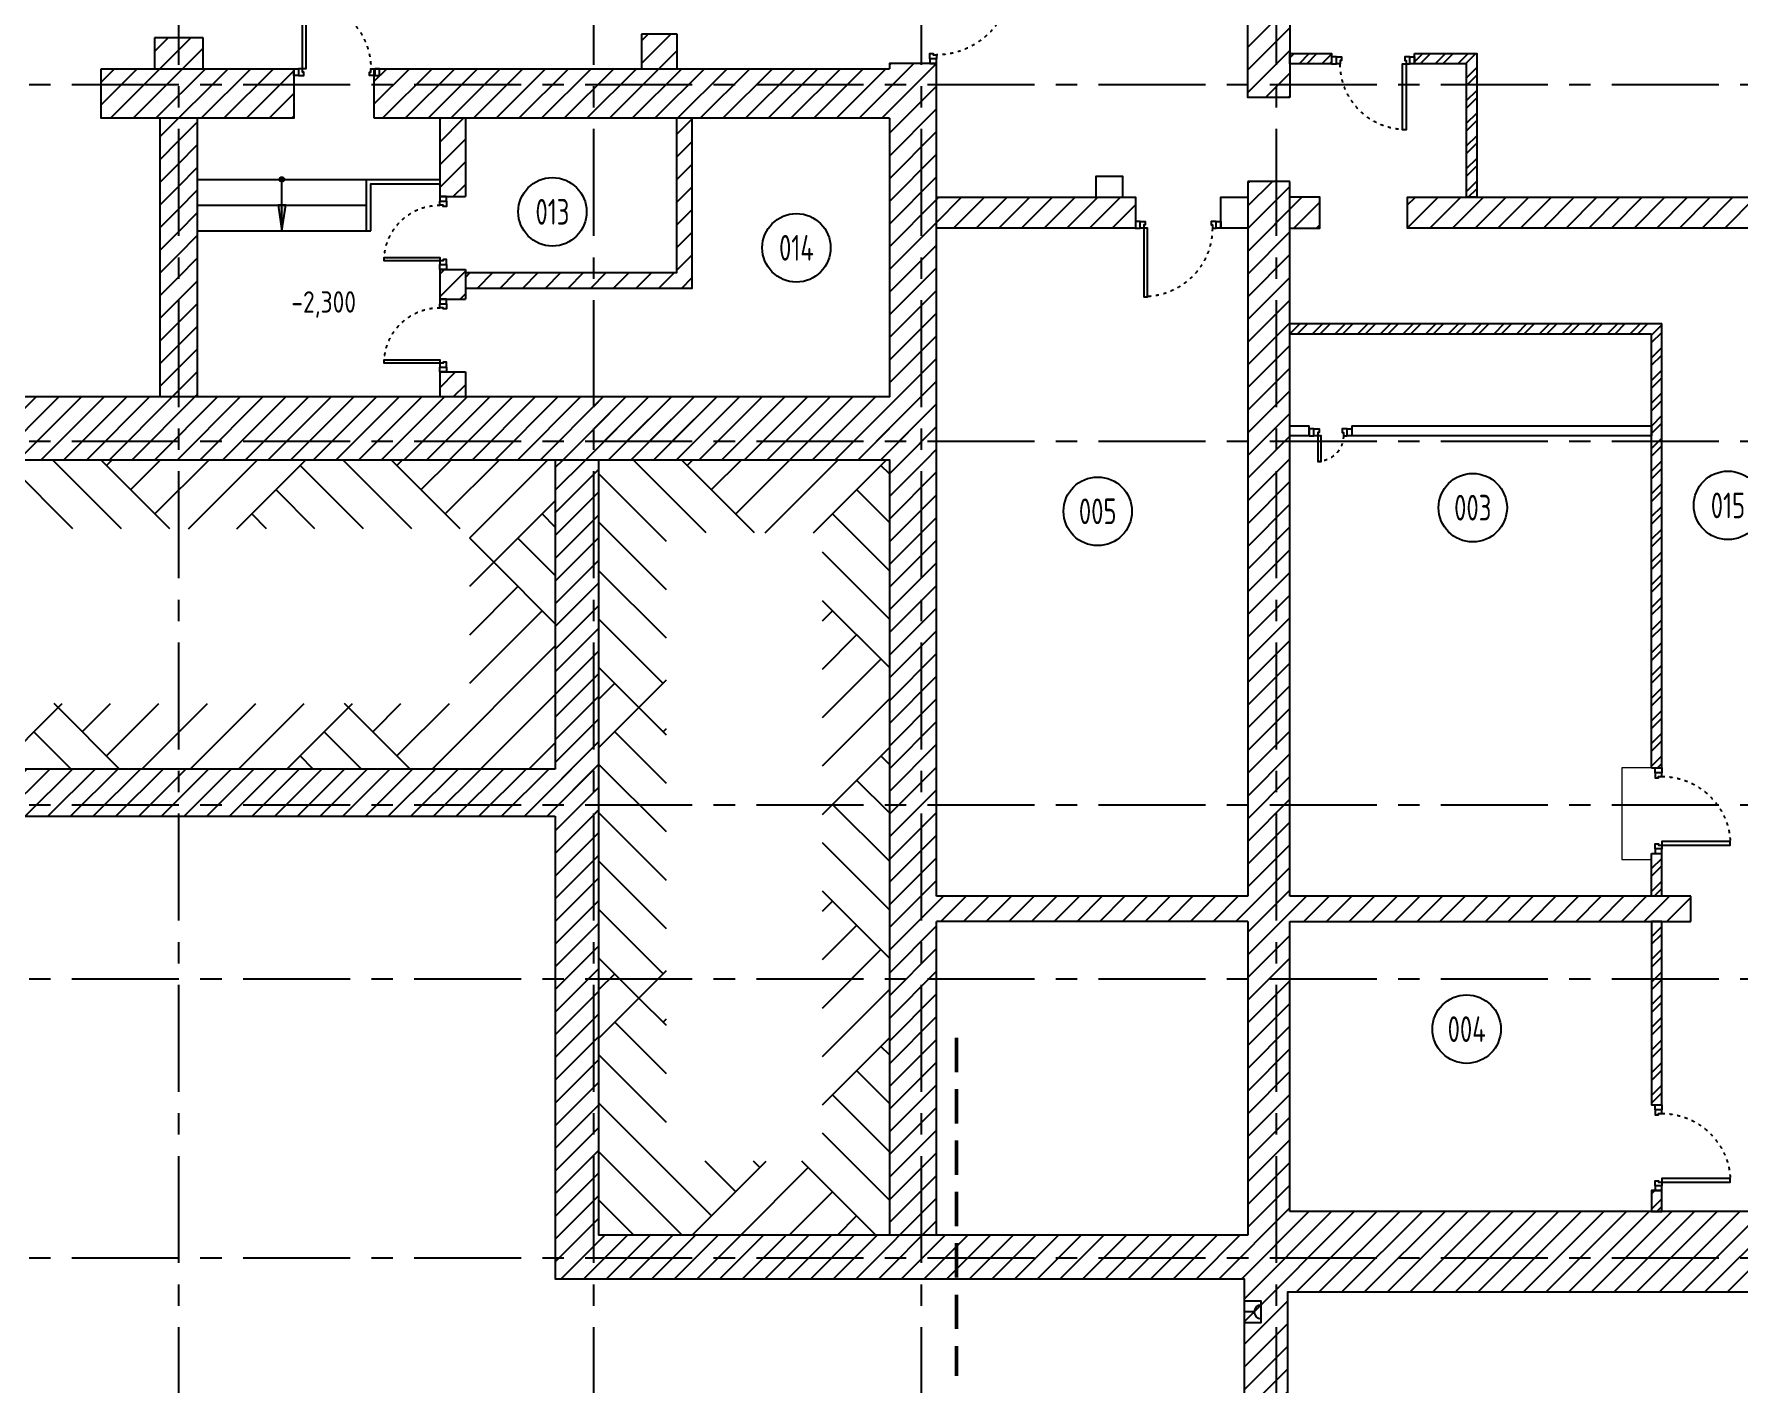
# Model space of a CAD drawing. Header units: millimetres. Extents: x -9318 to 9016603, y 0 to 838141.
# Drawn here: x 104825 to 124752, y 36389 to 52160 of the extents above; entities that cross this region are included whole.
import ezdxf
from ezdxf import colors
from ezdxf.entities.mleader import LeaderData, LeaderLine
from ezdxf.enums import TextEntityAlignment as Align
from ezdxf.math import Vec2, Vec3

# ---------------------------------------------------------------- set-up
doc = ezdxf.new("R2010")
doc.units = ezdxf.units.MM
for name, pattern in [('ACAD_ISO03W100', [30, 12, -18]), ('CENTER', [2, 1.25, -0.25, 0.25, -0.25]), ('HIDDEN', [6, 4, -2])]:
    doc.linetypes.add(name, pattern=pattern)
doc.layers.add('АР_Номер помещения', color=1, linetype='Continuous', lineweight=25)
doc.styles.add('ISOCPEUR', font='isocpeur.ttf', dxfattribs={"width": 0.7})
pattern_1 = [(45, (395284.84, -23592.73), (-132.58252, 132.58252), [])]
pattern_2 = [(45, (395284.84, -23592.73), (-132.58252, 132.58252), []), (45, (395373.23, -23592.73), (-132.58252, 132.58252), [])]
pattern_3 = [(135, (410574, -23592.7), (-3394.113, 0), [2400, -2400]), (135, (410857, -23310), (-3394.113, 0), [2400, -2400]), (135, (411139.8, -23027), (-3394.113, 0), [2400, -2400]), (135, (411422.6, -22744.2), (-3394.113, 0), [2400, -2400]), (135, (411705.5, -22461.4), (-3394.113, 0), [2400, -2400]), (135, (411988.3, -22178.5), (-3394.113, 0), [2400, -2400]), (135, (412271.2, -21895.7), (-3394.113, 0), [2400, -2400]), (45, (408877, -21895.7), (3394.113, 0), [2400, -2400]), (45, (408594.2, -21612.8), (3394.113, 0), [2400, -2400]), (45, (408311.4, -21330), (3394.113, 0), [2400, -2400]), (45, (408028.5, -21047.1), (3394.113, 0), [2400, -2400]), (45, (407745.7, -20764.3), (3394.113, 0), [2400, -2400]), (45, (407462.8, -20481.5), (3394.113, 0), [2400, -2400]), (45, (407180, -20198.6), (3394.113, 0), [2400, -2400])]

# ---------------------------------------------------------------- blocks, each defined once
blk = doc.blocks.new('*U1057')
at = {"color": 8}
for points in [[(-55, -80), (-55, 0), (-115, 0), (-115, -40), (-100, -40), (-100, -80), (-55, -80)], [(0, 0), (0, -80), (-55, -80), (-55, 0), (0, 0)], [(-1000, 0), (-1000, -80), (-945, -80), (-945, 0), (-1000, 0)], [(-945, -80), (-945, 0), (-885, 0), (-885, -40), (-900, -40), (-900, -80), (-945, -80)]]:
    blk.add_lwpolyline(points, dxfattribs=at)
blk.add_lwpolyline([(-100, -80), (-100, -880), (-140, -880), (-140, -80)], close=True, dxfattribs=at)
at = {"color": 8, "linetype": 'ACAD_ISO03W100', "ltscale": 3}
blk.add_arc((-100, -80), 800, 180, 270, dxfattribs=at)
blk = doc.blocks.new('*U1063')
at = {"color": 8}
for points in [[(-55, -80), (-55, 0), (-115, 0), (-115, -40), (-100, -40), (-100, -80), (-55, -80)], [(0, 0), (0, -80), (-55, -80), (-55, 0), (0, 0)], [(-1000, 0), (-1000, -80), (-945, -80), (-945, 0), (-1000, 0)], [(-945, -80), (-945, 0), (-885, 0), (-885, -40), (-900, -40), (-900, -80), (-945, -80)]]:
    blk.add_lwpolyline(points, dxfattribs=at)
blk.add_lwpolyline([(-100, -80), (-100, -880), (-140, -880), (-140, -80)], close=True, dxfattribs=at)
at = {"color": 8, "linetype": 'ACAD_ISO03W100', "ltscale": 3}
blk.add_arc((-100, -80), 800, 180, 270, dxfattribs=at)
blk = doc.blocks.new('*U526')
at = {"color": 8}
blk.add_lwpolyline([(-100, 80), (-100, 950), (-140, 950), (-140, 80)], close=True, dxfattribs=at)
for points in [[(-1070, 0), (-1070, 80), (-1015, 80), (-1015, 0), (-1070, 0)], [(-1015, 80), (-1015, 0), (-955, 0), (-955, 40), (-970, 40), (-970, 80), (-1015, 80)], [(-55, 80), (-55, 0), (-115, 0), (-115, 40), (-100, 40), (-100, 80), (-55, 80)], [(0, 0), (0, 80), (-55, 80), (-55, 0), (0, 0)]]:
    blk.add_lwpolyline(points, dxfattribs=at)
at = {"color": 8, "linetype": 'ACAD_ISO03W100', "ltscale": 3}
blk.add_arc((-100, 80), 870, 90, 180, dxfattribs=at)
blk = doc.blocks.new('*U527')
at = {"color": 8}
blk.add_lwpolyline([(100, 80), (100, 880), (140, 880), (140, 80)], close=True, dxfattribs=at)
for points in [[(0, 0), (0, 80), (55, 80), (55, 0), (0, 0)], [(55, 80), (55, 0), (115, 0), (115, 40), (100, 40), (100, 80), (55, 80)], [(945, 80), (945, 0), (885, 0), (885, 40), (900, 40), (900, 80), (945, 80)], [(1000, 0), (1000, 80), (945, 80), (945, 0), (1000, 0)]]:
    blk.add_lwpolyline(points, dxfattribs=at)
at = {"color": 8, "linetype": 'ACAD_ISO03W100', "ltscale": 3}
blk.add_arc((100, 80), 800, 0, 90, dxfattribs=at)
blk = doc.blocks.new('*U528')
at = {"color": 8}
blk.add_lwpolyline([(-100, 80), (-100, 850), (-140, 850), (-140, 80)], close=True, dxfattribs=at)
for points in [[(-970, 0), (-970, 80), (-915, 80), (-915, 0), (-970, 0)], [(-915, 80), (-915, 0), (-855, 0), (-855, 40), (-870, 40), (-870, 80), (-915, 80)], [(-55, 80), (-55, 0), (-115, 0), (-115, 40), (-100, 40), (-100, 80), (-55, 80)], [(0, 0), (0, 80), (-55, 80), (-55, 0), (0, 0)]]:
    blk.add_lwpolyline(points, dxfattribs=at)
at = {"color": 8, "linetype": 'ACAD_ISO03W100', "ltscale": 3}
blk.add_arc((-100, 80), 770, 90, 180, dxfattribs=at)
blk = doc.blocks.new('*U1205')
at = {"layer": 'АР_Номер помещения', "color": 8}
blk.add_circle((-16009, 1351), 400, dxfattribs=at)
at = {"color": 8, "style": 'ISOCPEUR', "width": 0.7, "flags": 1}
blk.add_attdef('КАТЕГОРИЯ', (-499, -2092), '', height=250, dxfattribs=at)
at = {"layer": 'АР_Номер помещения', "color": 8, "style": 'ISOCPEUR', "width": 0.7}
blk.add_attdef('НОМЕР_ПОМЕЩЕНИЯ', text='', height=300, dxfattribs=at).set_placement((-16009, 1351), align=Align.MIDDLE_CENTER)
blk = doc.blocks.new('*U1201')
at = {"layer": 'АР_Номер помещения', "color": 8}
blk.add_circle((-16081, 2125), 400, dxfattribs=at)
at = {"color": 8, "style": 'ISOCPEUR', "width": 0.7, "flags": 1}
blk.add_attdef('КАТЕГОРИЯ', (-499, -2092), '', height=250, dxfattribs=at)
at = {"layer": 'АР_Номер помещения', "color": 8, "style": 'ISOCPEUR', "width": 0.7}
blk.add_attdef('НОМЕР_ПОМЕЩЕНИЯ', text='', height=300, dxfattribs=at).set_placement((-16081, 2125), align=Align.MIDDLE_CENTER)
blk = doc.blocks.new('*U1198')
at = {"layer": 'АР_Номер помещения', "color": 8}
blk.add_circle((-16009, 1351), 400, dxfattribs=at)
at = {"color": 8, "style": 'ISOCPEUR', "width": 0.7, "flags": 1}
blk.add_attdef('КАТЕГОРИЯ', (-499, -2092), '', height=250, dxfattribs=at)
at = {"layer": 'АР_Номер помещения', "color": 8, "style": 'ISOCPEUR', "width": 0.7}
blk.add_attdef('НОМЕР_ПОМЕЩЕНИЯ', text='', height=300, dxfattribs=at).set_placement((-16009, 1351), align=Align.MIDDLE_CENTER)
blk = doc.blocks.new('*U1193')
at = {"layer": 'АР_Номер помещения', "color": 8}
blk.add_circle((-5419, 417), 400, dxfattribs=at)
at = {"color": 8, "style": 'ISOCPEUR', "width": 0.7, "flags": 1}
blk.add_attdef('КАТЕГОРИЯ', (-499, -2092), '', height=250, dxfattribs=at)
at = {"layer": 'АР_Номер помещения', "color": 8, "style": 'ISOCPEUR', "width": 0.7}
blk.add_attdef('НОМЕР_ПОМЕЩЕНИЯ', text='', height=300, dxfattribs=at).set_placement((-5419, 417), align=Align.MIDDLE_CENTER)
blk = doc.blocks.new('*U1194')
at = {"layer": 'АР_Номер помещения', "color": 8}
blk.add_circle((-8254, 2938), 400, dxfattribs=at)
at = {"color": 8, "style": 'ISOCPEUR', "width": 0.7, "flags": 1}
blk.add_attdef('КАТЕГОРИЯ', (-499, -2092), '', height=250, dxfattribs=at)
at = {"layer": 'АР_Номер помещения', "color": 8, "style": 'ISOCPEUR', "width": 0.7}
blk.add_attdef('НОМЕР_ПОМЕЩЕНИЯ', text='', height=300, dxfattribs=at).set_placement((-8254, 2938), align=Align.MIDDLE_CENTER)
blk = doc.blocks.new('_DotSmall')
at = {"color": 8, "linetype": 'ByBlock', "const_width": 0.5}
blk.add_lwpolyline([(-0.0625, 0, 1), (0.0625, 0, 1)], format="xyb", close=True, dxfattribs=at)
blk = doc.blocks.new('*U1179')
at = {"color": 8}
for points in [[(0, 0), (0, -80), (55, -80), (55, 0), (0, 0)], [(55, -80), (55, 0), (115, 0), (115, -40), (100, -40), (100, -80), (55, -80)], [(945, -80), (945, 0), (885, 0), (885, -40), (900, -40), (900, -80), (945, -80)], [(1000, 0), (1000, -80), (945, -80), (945, 0), (1000, 0)]]:
    blk.add_lwpolyline(points, dxfattribs=at)
blk.add_lwpolyline([(100, -80), (100, -880), (140, -880), (140, -80)], close=True, dxfattribs=at)
at = {"color": 8, "linetype": 'ACAD_ISO03W100', "ltscale": 3}
blk.add_arc((100, -80), 800, 270, 0, dxfattribs=at)
blk = doc.blocks.new('*U1180')
h = blk.add_hatch(color=8)
h.dxf.hatch_style = 1
edge = h.paths.add_edge_path()
edge.add_arc((0, 0), 27.6, 359.64, 719.64)
h = blk.add_hatch(color=8)
h.dxf.hatch_style = 1
h.paths.add_polyline_path([(300, -44), (300, 44), (600, 0)])
at = {"color": 8}
blk.add_line((600, 0), (0, 0), dxfattribs=at)
blk.add_lwpolyline([(300, 44), (300, -44), (600, 0), (300, 44)], dxfattribs=at)
blk.add_circle((0, 0), 27.6, dxfattribs=at)
blk = doc.blocks.new('*U1181')
at = {"color": 8}
for points in [[(0, 0), (0, -80), (55, -80), (55, 0), (0, 0)], [(55, -80), (55, 0), (115, 0), (115, -40), (100, -40), (100, -80), (55, -80)], [(795, -80), (795, 0), (735, 0), (735, -40), (750, -40), (750, -80), (795, -80)], [(850, 0), (850, -80), (795, -80), (795, 0), (850, 0)]]:
    blk.add_lwpolyline(points, dxfattribs=at)
blk.add_lwpolyline([(100, -80), (100, -730), (140, -730), (140, -80)], close=True, dxfattribs=at)
at = {"color": 8, "linetype": 'ACAD_ISO03W100', "ltscale": 3}
blk.add_arc((100, -80), 650, 270, 0, dxfattribs=at)
blk = doc.blocks.new('*U1182')
at = {"color": 8}
for points in [[(0, 0), (0, -80), (55, -80), (55, 0), (0, 0)], [(55, -80), (55, 0), (115, 0), (115, -40), (100, -40), (100, -80), (55, -80)], [(795, -80), (795, 0), (735, 0), (735, -40), (750, -40), (750, -80), (795, -80)], [(850, 0), (850, -80), (795, -80), (795, 0), (850, 0)]]:
    blk.add_lwpolyline(points, dxfattribs=at)
blk.add_lwpolyline([(100, -80), (100, -730), (140, -730), (140, -80)], close=True, dxfattribs=at)
at = {"color": 8, "linetype": 'ACAD_ISO03W100', "ltscale": 3}
blk.add_arc((100, -80), 650, 270, 0, dxfattribs=at)
blk = doc.blocks.new('*U677')
at = {"layer": 'АР_Номер помещения', "color": 8}
blk.add_circle((-20284, 8672), 400, dxfattribs=at)
at = {"color": 8, "style": 'ISOCPEUR', "width": 0.7, "flags": 1}
blk.add_attdef('КАТЕГОРИЯ', (-499, -2092), '', height=250, dxfattribs=at)
at = {"layer": 'АР_Номер помещения', "color": 8, "style": 'ISOCPEUR', "width": 0.7}
blk.add_attdef('НОМЕР_ПОМЕЩЕНИЯ', text='', height=300, dxfattribs=at).set_placement((-20284, 8672), align=Align.MIDDLE_CENTER)
blk = doc.blocks.new('*U673')
at = {"color": 8}
for points in [[(-500, 0), (-500, -80), (-445, -80), (-445, 0), (-500, 0)], [(-445, -80), (-445, 0), (-385, 0), (-385, -40), (-400, -40), (-400, -80), (-445, -80)], [(-55, -80), (-55, 0), (-115, 0), (-115, -40), (-100, -40), (-100, -80), (-55, -80)], [(0, 0), (0, -80), (-55, -80), (-55, 0), (0, 0)]]:
    blk.add_lwpolyline(points, dxfattribs=at)
blk.add_lwpolyline([(-100, -80), (-100, -380), (-140, -380), (-140, -80)], close=True, dxfattribs=at)
at = {"color": 8, "linetype": 'ACAD_ISO03W100', "ltscale": 3}
blk.add_arc((-100, -80), 300, 180, 270, dxfattribs=at)

msp = doc.modelspace()

# ---------------------------------------------------------------- hatches: boundary and pattern name
at = {"ltscale": 100}
h = msp.add_hatch(dxfattribs=at)
h.set_pattern_fill('ANSI31', color=256, scale=1500)
h.set_pattern_definition(pattern_1)
h.paths.add_polyline_path([(115828.67, 56841.89), (115373.31, 56841.89), (115373.31, 56565.79), (115828.67, 56565.79)])
h.paths.add_polyline_path([(116736.56, 56841.89), (116736.54, 56566.65), (117233.57, 56566.65), (117233.57, 52555.89), (117527.1, 52555.89), (117527.1, 56841.81)])
h.paths.add_polyline_path([(115849.99, 53521.17), (115373.31, 53521.17), (115373.31, 53224.85), (115849.99, 53224.85), (115849.99, 53304.85)])
h.paths.add_polyline_path([(117233.57, 53522.01), (116850.27, 53522.01), (116850.27, 53225.69), (117233.57, 53225.69)], flags=17)
h.paths.add_polyline_path([(119347.1, 57112.28), (119011.86, 57112.28), (119011.86, 57108.96), (119011.86, 51418.35), (119347.1, 51418.35)])
h.paths.add_polyline_path([(119503.71, 57083.86), (119503.71, 57112.28), (119347.1, 57112.28), (119347.1, 51418.35), (119503.71, 51418.35), (119503.71, 51812.96), (119502.05, 51931.82), (119503.71, 51931.82)])
h = msp.add_hatch(dxfattribs=at)
h.set_pattern_fill('ANSI31', color=256, scale=1500)
h.set_pattern_definition(pattern_1)
h.paths.add_polyline_path([(106517.1, 52115.11), (106231.64, 52115.11), (106231.64, 51756.09), (106517.1, 51756.09)])
h.paths.add_polyline_path([(106802.56, 52115.11), (106517.1, 52115.11), (106517.1, 51756.09), (106802.56, 51756.09)])
h.paths.add_polyline_path([(106517.1, 51756.09), (106127.28, 51756.09), (105607.62, 51756.09), (105607.62, 51572.96), (106517.1, 51572.96)])
h.paths.add_polyline_path([(106517.1, 51572.96), (105607.62, 51572.96), (105607.62, 51176.57), (106517.1, 51176.57)])
h.paths.add_polyline_path([(107861.4, 51572.96), (106517.1, 51572.96), (106517.1, 51176.57), (106628.53, 51176.57), (107861.4, 51176.57)])
h.paths.add_polyline_path([(107861.4, 51756.09), (106517.1, 51756.09), (106517.1, 51572.96), (107861.4, 51572.96)])
h.paths.add_polyline_path([(106517.1, 51176.57), (106298.24, 51176.57), (106298.24, 48764.59), (106515.57, 48764.59)])
h.paths.add_polyline_path([(106732.89, 51176.57), (106517.1, 51176.57), (106515.57, 48707.71), (106732.89, 48707.71)])
h.paths.add_polyline_path([(111367.1, 51756.09), (108801.4, 51756.09), (108801.4, 51572.96), (111367.1, 51572.96)])
h.paths.add_polyline_path([(111367.1, 51572.96), (108801.4, 51572.96), (108801.4, 51176.57), (111367.1, 51176.57)])
h.paths.add_polyline_path([(115197.1, 51816.55), (114822.52, 51816.55), (114822.52, 51756.09), (111367.1, 51756.09), (111367.1, 51572.96), (115197.1, 51572.96)])
h.paths.add_polyline_path([(115197.1, 51572.96), (111367.1, 51572.96), (111367.1, 51176.57), (114822.52, 51176.57), (114822.52, 47921.83), (111367.1, 47921.86), (111367.1, 47402.96), (115197.1, 47402.96)])
h.paths.add_polyline_path([(112342.16, 52160.12), (111925.32, 52160.12), (111925.32, 51756.09), (112342.16, 51756.09)])
h.paths.add_polyline_path([(115373.31, 51572.96), (115197.1, 51572.96), (115197.1, 47402.96), (115373.31, 47402.96)])
h.paths.add_polyline_path([(115373.31, 51816.55), (115197.1, 51816.55), (115197.1, 51572.96), (115373.31, 51572.96)])
h = msp.add_hatch(dxfattribs=at)
h.set_pattern_fill('ANSI32', color=256, scale=500)
h.set_pattern_definition(pattern_2)
h.paths.add_polyline_path([(119988.99, 51931.82), (119503.71, 51931.82), (119503.71, 51812.96), (119990.65, 51812.96)])
h.paths.add_polyline_path([(121688.66, 51932.58), (120961.68, 51932.58), (120961.68, 51812.96), (121569.13, 51812.96), (121569.13, 51572.96), (121688.66, 51572.96)])
h.paths.add_polyline_path([(121688.66, 51572.96), (121569.13, 51572.96), (121569.13, 50254.54), (121688.66, 50254.55)])
h = msp.add_hatch(dxfattribs=at)
h.set_pattern_fill('ANSI31', color=256, scale=1500)
h.set_pattern_definition([(45, (398480.07, -31949.8), (-132.58252, 132.58252), [])])
h.paths.add_polyline_path([(109866.6, 51176.57), (109566.6, 51176.57)])
h.paths.add_polyline_path([(109866.6, 51176.57), (109566.6, 51176.57), (109566.6, 50261.33), (109866.6, 50261.33)])
h = msp.add_hatch(dxfattribs=at)
h.set_pattern_fill('ANSI31', color=256, scale=1500)
h.set_pattern_definition([(45, (410574.1, -23592.73), (-132.58252, 132.58252), [])])
h.paths.add_polyline_path([(112516.6, 51176.57), (112336.6, 51176.57), (112336.6, 49373.62), (111367.1, 49373.62), (111367.1, 49193.62), (112516.6, 49193.62)])
h.paths.add_polyline_path([(111367.1, 49373.62), (109866.6, 49373.62), (109866.6, 49193.62), (111367.1, 49193.62)])
h = msp.add_hatch(dxfattribs=at)
h.set_pattern_fill('ANSI31', color=256, scale=1500)
h.set_pattern_definition(pattern_1)
h.paths.add_polyline_path([(111427.19, 47186.96), (110917.19, 47186.96), (110917.19, 43572.34), (106517.1, 43572.34), (106517.1, 43152.96), (111427.19, 43152.96)])
h.paths.add_polyline_path([(115373.31, 47186.96), (111419.6, 47186.96), (114822.52, 47186.96), (114822.52, 43152.96), (115373.31, 43152.96)])
h.paths.add_polyline_path([(115197.1, 43152.96), (114822.52, 43152.96), (114822.52, 41122.96), (115197.1, 41122.96)])
h.paths.add_polyline_path([(115373.31, 41122.96), (114822.52, 41122.96), (114822.52, 38128.17), (115373.31, 38128.17)])
h.paths.add_polyline_path([(111367.1, 41122.96), (110917.19, 41122.96), (110917.19, 37618.17), (111367.1, 37618.17)])
h.paths.add_polyline_path([(111427.19, 43152.96), (106517.1, 43152.96), (106517.1, 43021.72), (110917.19, 43021.72), (110917.19, 41122.96), (111427.19, 41122.96)])
h.paths.add_polyline_path([(115197.1, 37862.96), (111367.1, 37862.96), (111367.1, 37618.17), (115197.1, 37618.17)])
h.paths.add_polyline_path([(115197.1, 38128.17), (111427.19, 38128.17), (111427.19, 41122.96), (111367.1, 41122.96), (111367.1, 37862.96), (115197.1, 37862.96)])
h.paths.add_polyline_path([(119347.1, 41122.96), (119011.86, 41122.96), (119011.86, 38128.17), (115197.1, 38128.17), (115197.1, 37862.96), (119347.1, 37862.96)])
h.paths.add_polyline_path([(119347.1, 37862.96), (115197.1, 37862.96), (115197.1, 37618.17), (118967.77, 37618.17), (118967.77, 35006.12), (119086.68, 35006.12), (119086.68, 35071.12), (119347.1, 35071.12)])
h.paths.add_polyline_path([(126150.53, 37862.83), (119347.1, 37862.96), (119347.1, 35071.12), (119477.77, 35071.12), (119477.77, 37464.25), (126150.53, 37464.13)])
h.paths.add_polyline_path([(126151.19, 39094.63), (125402.76, 39094.76), (125402.76, 38403.76), (119503.71, 38403.76), (119503.71, 41122.96), (119347.1, 41122.96), (119347.1, 37862.96), (126151.19, 37862.83)])
h.paths.add_polyline_path([(119347.1, 43152.96), (119011.86, 43152.96), (119011.86, 42086.04), (115373.31, 42086.04), (115373.31, 43152.96), (115197.1, 43152.96), (115197.1, 41122.96), (115373.31, 41122.96), (115373.31, 41791.74), (119011.86, 41791.74), (119011.86, 41122.96), (119347.1, 41122.96)])
h.paths.add_polyline_path([(124190.11, 42086.04), (119503.71, 42086.04), (119503.71, 43152.96), (119347.1, 43152.96), (119347.1, 41122.96), (119503.71, 41122.96), (119503.71, 41791.74), (124190.11, 41791.74)])
h.paths.add_polyline_path([(119347.1, 47402.96), (119011.86, 47402.96), (119011.86, 43152.96), (119347.1, 43152.96)])
h.paths.add_polyline_path([(119503.71, 47402.96), (119347.1, 47402.96), (119347.1, 43152.96), (119503.71, 43152.96)])
h.paths.add_polyline_path([(119503.71, 50439.77), (119011.86, 50439.77), (119011.86, 47402.96), (119503.71, 47402.96)])
h.paths.add_polyline_path([(117697.38, 50254.54), (115373.31, 50254.54), (115373.34, 49892.31), (117697.42, 49892.31)])
h.paths.add_polyline_path([(119853.62, 50254.54), (119503.71, 50254.54), (119503.71, 49894.1), (119853.62, 49894.1)])
h.paths.add_polyline_path([(125407.59, 50254.54), (120879.33, 50254.54), (120879.33, 49894.1), (125407.59, 49894.1)])
h.paths.add_polyline_path([(125997.1, 42493.2), (125402.76, 42493.2), (125402.76, 41122.96), (125997.1, 41122.96)])
h.paths.add_polyline_path([(126150.37, 42493.2), (125997.1, 42493.2), (125997.1, 41122.96), (132247.1, 41122.96), (132247.1, 41427.28), (126150.37, 41427.28)])
h.paths.add_polyline_path([(125997.1, 41122.96), (125402.76, 41122.96), (125402.76, 40166.31), (125997.1, 40165.89)], flags=17)
h.paths.add_polyline_path([(132247.1, 41122.96), (125997.1, 41122.96), (125997.1, 40165.89), (126150.37, 40165.78), (126150.37, 40917.28), (132063.91, 40917.28), (132063.91, 39882.4), (132247.1, 39882.4)])
h.paths.add_polyline_path([(132573.71, 41122.96), (132247.1, 41122.96), (132247.1, 39882.4), (132454.99, 39882.4), (132454.99, 39817.4), (132573.71, 39817.4)])
h.paths.add_polyline_path([(132573.71, 41427.28), (132247.1, 41427.28), (132247.1, 41122.96), (132573.71, 41122.96)])
h = msp.add_hatch(dxfattribs=at)
h.set_pattern_fill('ANSI31', color=256, scale=1500)
h.set_pattern_definition([(45, (398480.07, -34289.25), (-132.58252, 132.58252), [])])
h.paths.add_polyline_path([(109866.6, 49411.33), (109566.6, 49411.33), (109566.6, 49063.5), (109866.6, 49063.5)])
h.paths.add_polyline_path([(109866.6, 48213.5), (109566.6, 48213.5), (109566.6, 47921.87), (109866.6, 47921.87)])
h = msp.add_hatch(dxfattribs=at)
h.set_pattern_fill('ANSI31', color=256, scale=1500)
h.set_pattern_definition(pattern_1)
h.paths.add_polyline_path([(84946.42, 49019.71), (84366.7, 49019.71), (84366.7, 47402.96), (84952.1, 47402.96), (84952.1, 47922.08), (84946.42, 47922.08)])
h.paths.add_polyline_path([(84952.1, 47402.96), (84366.7, 47402.96), (84366.7, 38257.52), (79353.98, 38257.52), (79353.98, 37618.17), (84952.1, 37618.17)])
h.paths.add_polyline_path([(89407.1, 47922.04), (84952.1, 47922.08), (84952.1, 47402.96), (89407.1, 47402.96)])
h.paths.add_polyline_path([(89407.1, 47402.96), (84952.1, 47402.96), (84952.1, 37618.17), (85097.81, 37618.17), (85097.81, 43021.72), (111414.64, 43021.72), (111427.19, 43572.34), (85097.81, 43572.34), (85097.81, 47186.96), (89407.1, 47186.96)])
h.paths.add_polyline_path([(115373.29, 47921.98), (96325.9, 47921.98), (96325.9, 47922), (92685.5, 47922), (92688.56, 47922.01), (92694.6, 47922.01), (92677.64, 47922.03), (89407.07, 47922.03), (89407.1, 47402.96), (115373.32, 47402.96)])
h.paths.add_polyline_path([(92240.87, 47922.01), (92689.41, 47922.01)], flags=16)
h.paths.add_polyline_path([(115373.31, 47402.96), (89407.1, 47402.96), (89407.1, 47186.96), (115373.31, 47186.96)])
h = msp.add_hatch(dxfattribs=at)
h.set_pattern_fill('ANSI31', color=256, scale=1500)
h.set_pattern_definition(pattern_1)
h.paths.add_polyline_path([(106515.57, 48826.53), (106298.24, 48826.53), (106298.24, 47921.9), (106517.1, 47921.9)])
h.paths.add_polyline_path([(106732.89, 48826.53), (106515.57, 48826.53), (106517.1, 47921.9), (106732.89, 47921.9)])
h = msp.add_hatch(dxfattribs=at)
h.set_pattern_fill('ANSI32', color=256, scale=500)
h.set_pattern_definition([(45, (-850115.02, 138374.06), (-132.58252, 132.58252), []), (45, (-850026.64, 138374.06), (-132.58252, 132.58252), [])])
h.paths.add_polyline_path([(123851.78, 48778.05), (119503.71, 48778.05), (119503.71, 48658.05), (123731.78, 48658.05), (123731.78, 47589.8), (123737.49, 47595.75), (123737.49, 47475.75), (123731.78, 47469.72), (123731.78, 43585.42), (123851.78, 43585.42), (123851.78, 47469.8)])
at = {"ltscale": 100, "transparency": 33554559}
h = msp.add_hatch(dxfattribs=at)
h.set_pattern_fill('AR-PARQ1', color=256, scale=200, angle=45, style=0)
h.set_pattern_definition(pattern_3)
h.paths.add_polyline_path([(110917.19, 47186.96), (85097.81, 47186.96), (85097.81, 43572.34), (110917.19, 43572.34)])
h.paths.add_polyline_path([(109917.19, 46380.68), (109917.19, 44339.27), (86097.81, 44339.27), (86097.81, 46380.68)], flags=16)
h = msp.add_hatch(dxfattribs=at)
h.set_pattern_fill('AR-PARQ1', color=256, scale=200, angle=45, style=0)
h.set_pattern_definition(pattern_3)
h.paths.add_polyline_path([(112216.35, 46333.85), (114040.36, 46333.85), (114040.36, 38991.99), (112216.35, 38991.99)], flags=16)
h.paths.add_polyline_path([(111427.19, 47186.96), (114822.52, 47186.96), (114822.52, 38128.17), (111427.19, 38128.17)])
at = {"ltscale": 100}
h = msp.add_hatch(dxfattribs=at)
h.set_pattern_fill('ANSI32', color=256, scale=500)
h.set_pattern_definition(pattern_2)
h.paths.add_polyline_path([(123851.78, 42585.42), (123731.78, 42585.42), (123731.78, 42086.04), (123851.78, 42086.04)])
h.paths.add_polyline_path([(123851.78, 41791.74), (123731.58, 41791.74), (123731.58, 41122.96), (123851.78, 41122.96)])
h.paths.add_polyline_path([(123851.78, 41122.96), (123731.58, 41122.96), (123731.58, 39647.91), (123851.78, 39647.91), (123851.78, 39686.8)])
h = msp.add_hatch(dxfattribs=at)
h.set_pattern_fill('ANSI32', color=256, scale=500)
h.set_pattern_definition(pattern_2)
h.paths.add_polyline_path([(123851.89, 38647.91), (123771.78, 38647.91), (123731.68, 38647.91), (123731.58, 38403.76), (123851.78, 38403.76)])

# ---------------------------------------------------------------- linework, layer by layer
at = {"linetype": 'CENTER', "ltscale": 1000}
for p, q in [((106517.1, 29801.69), (106517.09, 64159.16)), ((111367.1, 29801.69), (111367.1, 64109.16)), ((115197.1, 29801.69), (115197.1, 64109.16)), ((119347.1, 29801.69), (119347.1, 64109.16)), ((51268.34, 51572.96), (134865.51, 51572.96)), ((51268.34, 47402.96), (134865.51, 47402.96)), ((51268.34, 43152.96), (134865.51, 43152.96)), ((51268.34, 41122.96), (134865.51, 41122.96)), ((51268.34, 37862.96), (134865.51, 37862.96))]:
    msp.add_line(p, q, dxfattribs=at)
at = {"ltscale": 100}
for p, q in [((106802.56, 52115.11), (106231.64, 52115.11)), ((106231.64, 52115.11), (106231.64, 51756.09)), ((106802.56, 51756.09), (106802.56, 52115.11)), ((112342.16, 52160.12), (111925.32, 52160.12)), ((111925.32, 52160.12), (111925.32, 51756.09)), ((112342.16, 51756.09), (112342.16, 52160.12)), ((108801.4, 51756.09), (114822.52, 51756.09)), ((108801.4, 51176.57), (108801.4, 51756.09)), ((114822.52, 51176.57), (108801.4, 51176.57)), ((109566.6, 51176.57), (109566.6, 50261.33)), ((109866.6, 51176.57), (109866.6, 50261.33)), ((106732.89, 50462.36), (109566.6, 50462.36)), ((119503.71, 50439.77), (119011.86, 50439.77)), ((119011.86, 50439.77), (119011.86, 42086.04)), ((119503.71, 42086.04), (119503.71, 50439.77)), ((109566.6, 50261.33), (109866.6, 50261.33)), ((106732.89, 50162.36), (108712.19, 50162.36)), ((106732.89, 49862.36), (108762.19, 49862.36)), ((109566.6, 49411.33), (109566.6, 49063.5)), ((109566.6, 49411.33), (109866.6, 49411.33)), ((109866.6, 49411.33), (109866.6, 49063.5)), ((109566.6, 49063.5), (109866.6, 49063.5)), ((109566.6, 48213.5), (109566.6, 47921.87)), ((109566.6, 48213.5), (109866.6, 48213.5)), ((109866.6, 48213.5), (109866.6, 47921.87)), ((85097.81, 47186.96), (114822.52, 47186.96)), ((110917.19, 47186.96), (110917.19, 43572.34)), ((111427.19, 38128.17), (111427.19, 47186.96)), ((114822.52, 47186.96), (114822.52, 38128.17)), ((110917.19, 43572.34), (85097.81, 43572.34)), ((119011.86, 42086.04), (115373.31, 42086.04)), ((124190.11, 42086.04), (119503.71, 42086.04)), ((124190.11, 41791.74), (124190.11, 42086.04)), ((119011.86, 41791.74), (115373.31, 41791.74)), ((119011.86, 41791.74), (119011.86, 38128.17)), ((119503.71, 38403.76), (119503.71, 41791.74)), ((119503.71, 41791.74), (124190.11, 41791.74)), ((125402.76, 38403.76), (119503.71, 38403.76)), ((119011.86, 38128.17), (111427.19, 38128.17)), ((119086.59, 37230.61), (118967.77, 37230.61))]:
    msp.add_line(p, q, dxfattribs=at)
at = {"linetype": 'Continuous', "ltscale": 100}
for p, q in [((119503.71, 48778.05), (123851.78, 48778.05)), ((119503.71, 48660.69), (119503.71, 48778.05)), ((119503.71, 48658.05), (123731.78, 48658.05)), ((123731.78, 43585.42), (123731.78, 48658.05)), ((123851.78, 43585.42), (123851.78, 48778.05)), ((123731.78, 43585.42), (123851.78, 43585.42)), ((123731.78, 42086.04), (123731.78, 42585.42)), ((123731.78, 42585.42), (123851.78, 42585.42)), ((123851.78, 42086.04), (123851.78, 42585.42))]:
    msp.add_line(p, q, dxfattribs=at)
at = {"linetype": 'HIDDEN', "lineweight": 50, "ltscale": 100}
msp.add_line((115607.57, 40431.49), (115607.57, 36482.77), dxfattribs=at)
at = {"ltscale": 100}
for points in [[(119503.71, 51418.35), (119011.86, 51418.35), (119011.86, 57112.28)], [(119503.71, 57112.28), (119503.71, 51418.35)], [(115373.31, 42086.04), (115373.31, 51816.55), (114822.52, 51816.55), (114822.52, 51756.09)], [(114822.52, 51176.57), (114822.52, 47921.83), (84946.42, 47922.08), (84946.42, 49019.71)], [(106732.89, 48826.53), (106732.89, 47921.83), (106298.24, 47921.83), (106298.24, 51176.57)], [(106732.89, 51176.57), (106732.89, 48828.03)], [(109866.6, 49193.62), (112516.6, 49193.62), (112516.6, 51176.57)], [(109866.6, 49373.62), (112336.6, 49373.62), (112336.6, 51176.57)], [(108712.19, 49862.36), (108712.19, 50462.36)], [(117550.12, 50254.54), (117550.12, 50494.58), (117233.57, 50494.58), (117233.57, 50254.54)], [(108762.19, 49862.36), (108762.19, 50412.36), (109566.6, 50412.36)], [(119011.86, 49892.31), (118697.42, 49892.31), (118697.42, 50254.54), (119011.86, 50254.54)], [(119503.71, 49894.1), (119853.62, 49894.1), (119853.62, 50254.54), (119503.71, 50254.54)], [(125407.59, 49894.1), (120879.33, 49894.1), (120879.33, 50254.54), (125407.59, 50254.54)], [(119503.71, 47584.85), (119728.99, 47584.85)], [(119728.99, 47467.16), (119503.71, 47467.16)], [(119728.99, 47467.16), (119728.99, 47584.85)], [(120228.99, 47584.85), (123731.78, 47584.85), (123731.78, 47467.16), (120228.99, 47467.16)], [(120228.99, 47584.85), (120228.99, 47467.16)], [(85097.81, 37618.17), (85097.81, 43021.72), (110917.19, 43021.72)], [(110917.19, 43021.72), (110917.19, 37618.17), (118967.77, 37618.17), (118967.77, 35006.12)], [(115373.31, 38128.17), (115373.31, 41791.74)], [(119477.77, 35071.12), (119477.77, 37464.25), (126150.37, 37464.25), (126151.69, 39094.76), (125402.76, 39094.76)], [(118967.77, 37105.45), (119167.32, 37105.45), (119167.32, 37355.77), (118967.77, 37355.77)]]:
    msp.add_lwpolyline(points, dxfattribs=at)
at = {"linetype": 'Continuous', "ltscale": 100}
for points in [[(119502.05, 51931.82), (119988.99, 51931.82), (119990.65, 51812.96), (119503.71, 51812.96)], [(123851.78, 41791.74), (123731.58, 41791.74), (123731.58, 39647.91), (123851.78, 39647.91)], [(123851.89, 38647.91), (123731.68, 38647.91), (123731.58, 38403.76), (123851.78, 38403.76)]]:
    msp.add_lwpolyline(points, close=True, dxfattribs=at)
msp.add_lwpolyline([(120961.68, 51932.58), (121688.66, 51932.58), (121688.66, 50254.55), (121569.13, 50254.54), (121569.13, 51812.96), (120961.68, 51812.96), (120961.68, 51932.58)], dxfattribs=at)
at = {"ltscale": 100}
for points in [[(105607.62, 51756.09), (107861.4, 51756.09), (107861.4, 51176.57), (105607.62, 51176.57)], [(115373.31, 50254.54), (117697.38, 50254.54), (117697.42, 49892.31), (115373.34, 49892.31)], [(111427.19, 47186.96), (114822.52, 47186.96), (114822.52, 38128.17), (111427.19, 38128.17)]]:
    msp.add_lwpolyline(points, close=True, dxfattribs=at)
at = {"lineweight": 9, "ltscale": 100}
msp.add_lwpolyline([(123731.78, 43585.42), (123383.58, 43585.42), (123383.58, 42514.39), (123731.78, 42514.39)], dxfattribs=at)
at = {"ltscale": 100}
msp.add_arc((119167.32, 37230.61), 80.73, 90, 270, dxfattribs=at)

# ---------------------------------------------------------------- block references
at = {"xscale": -1}
for name, p, rotation in [('*U526', (115293.31, 52887.58), 270), ('*U1179', (107861.4, 51676.09), 180), ('*U528', (120961.68, 51892.96), 180), ('*U1181', (109646.6, 49411.33), 270), ('*U527', (117697.42, 49972.31), 180), ('*U1182', (109646.6, 48213.5), 270), ('*U1057', (123771.78, 42585.42), 90), ('*U1063', (123771.78, 38647.91), 90)]:
    msp.add_blockref(name, p, dxfattribs=dict(at, rotation=rotation))
at = {"ltscale": 75, "rotation": 270}
msp.add_blockref('*U1180', (107722.54, 50462.36), dxfattribs=at)
ref = msp.add_blockref('*U1194', (119138, 47145.8))
ref.add_attrib('НОМЕР_ПОМЕЩЕНИЯ', '013', dxfattribs={"layer": 'АР_Номер помещения', "color": 8, "height": 300, "style": 'ISOCPEUR', "width": 0.7}).set_placement((110884.11, 50083.77), align=Align.MIDDLE_CENTER)
ref = msp.add_blockref('*U1193', (119155, 49246.3))
ref.add_attrib('НОМЕР_ПОМЕЩЕНИЯ', '014', dxfattribs={"layer": 'АР_Номер помещения', "color": 8, "height": 300, "style": 'ISOCPEUR', "width": 0.7}).set_placement((113736.11, 49663.27), align=Align.MIDDLE_CENTER)
at = {"xscale": -1}
msp.add_blockref('*U673', (119728.99, 47547.16), dxfattribs=at)
ref = msp.add_blockref('*U677', (144908.1, 37981.67))
ref.add_attrib('НОМЕР_ПОМЕЩЕНИЯ', '015', dxfattribs={"layer": 'АР_Номер помещения', "color": 8, "height": 300, "style": 'ISOCPEUR', "width": 0.7}).set_placement((124624.19, 46653.48), align=Align.MIDDLE_CENTER)
ref = msp.add_blockref('*U1198', (133266.78, 45233.43))
ref.add_attrib('НОМЕР_ПОМЕЩЕНИЯ', '005', dxfattribs={"layer": 'АР_Номер помещения', "color": 8, "height": 300, "style": 'ISOCPEUR', "width": 0.7}).set_placement((117257.32, 46584.4), align=Align.MIDDLE_CENTER)
ref = msp.add_blockref('*U1205', (137650.57, 45275.62))
ref.add_attrib('НОМЕР_ПОМЕЩЕНИЯ', '003', dxfattribs={"layer": 'АР_Номер помещения', "color": 8, "height": 300, "style": 'ISOCPEUR', "width": 0.7}).set_placement((121641.11, 46626.59), align=Align.MIDDLE_CENTER)
ref = msp.add_blockref('*U1201', (137650.57, 38409.32))
ref.add_attrib('НОМЕР_ПОМЕЩЕНИЯ', '004', dxfattribs={"layer": 'АР_Номер помещения', "color": 8, "height": 300, "style": 'ISOCPEUR', "width": 0.7}).set_placement((121569.99, 40533.91), align=Align.MIDDLE_CENTER)

# ---------------------------------------------------------------- leaders
ml = msp.add_multileader_mtext('Standard')
ml.set_content('+13,700', color=8, style='ISOCPEUR')
ml.set_leader_properties(color=8, linetype='Continuous', lineweight=-1)
ml.set_arrow_properties(name='DOTSMALL')
ml.build(insert=Vec2(0, 0))
ml.multileader.update_dxf_attribs({"has_text_frame": 1, "text_left_attachment_type": 4, "text_right_attachment_type": 4, "dogleg_length": 100, "arrow_head_size": 180})
ctx = ml.context
ctx.base_point, ctx.char_height, ctx.arrow_head_size, ctx.landing_gap_size, ctx.plane_origin = Vec3(118053.07, 658154.33), 250, 180, 50, Vec3(117803.7, 657493.51)
ctx.left_attachment, ctx.right_attachment = 4, 4
notes = []
notes.append((ctx, [(0, (0, 0, 0), (0, 0), (1, 0), 1, [])]))
ctx.mtext.insert, ctx.mtext.width, ctx.mtext.line_spacing_style, ctx.mtext.flow_direction = Vec3(118103.07, 658487.66), 852.697, 2, 5
ml = msp.add_multileader_mtext('Standard')
ml.set_content('+15,850', color=8, style='ISOCPEUR')
ml.set_leader_properties(color=8, linetype='Continuous', lineweight=-1)
ml.set_arrow_properties(name='DOTSMALL')
ml.build(insert=Vec2(0, 0))
ml.multileader.update_dxf_attribs({"has_text_frame": 1, "text_left_attachment_type": 4, "text_right_attachment_type": 4, "dogleg_length": 100, "arrow_head_size": 180})
ctx = ml.context
ctx.base_point, ctx.char_height, ctx.arrow_head_size, ctx.landing_gap_size, ctx.plane_origin = Vec3(116043.29, 652621.27), 250, 180, 50, Vec3(116522.41, 649668.82)
ctx.left_attachment, ctx.right_attachment = 4, 4
notes.append((ctx, [(0, (0, 0, 0), (0, 0), (1, 0), 1, [])]))
ctx.mtext.insert, ctx.mtext.width, ctx.mtext.line_spacing_style, ctx.mtext.flow_direction = Vec3(116093.29, 652954.61), 852.697, 2, 5
ml = msp.add_multileader_mtext('Standard')
ml.set_content('+9,800', color=8, style='ISOCPEUR')
ml.set_leader_properties(color=8, linetype='Continuous', lineweight=-1)
ml.set_arrow_properties(name='DOTSMALL')
ml.build(insert=Vec2(0, 0))
ml.multileader.update_dxf_attribs({"has_text_frame": 1, "text_left_attachment_type": 4, "text_right_attachment_type": 4, "dogleg_length": 100, "arrow_head_size": 180})
ctx = ml.context
ctx.base_point, ctx.char_height, ctx.arrow_head_size, ctx.landing_gap_size, ctx.plane_origin = Vec3(118053.07, 538154.33), 250, 180, 50, Vec3(117803.7, 537493.51)
ctx.left_attachment, ctx.right_attachment = 4, 4
notes.append((ctx, [(0, (0, 0, 0), (0, 0), (1, 0), 1, [])]))
ctx.mtext.insert, ctx.mtext.width, ctx.mtext.line_spacing_style, ctx.mtext.flow_direction = Vec3(118103.07, 538487.66), 852.697, 2, 5
ml = msp.add_multileader_mtext('Standard')
ml.set_content('+11,750', color=8, style='ISOCPEUR')
ml.set_leader_properties(color=8, linetype='Continuous', lineweight=-1)
ml.set_arrow_properties(name='DOTSMALL')
ml.build(insert=Vec2(0, 0))
ml.multileader.update_dxf_attribs({"has_text_frame": 1, "text_left_attachment_type": 4, "text_right_attachment_type": 4, "dogleg_length": 100, "arrow_head_size": 180})
ctx = ml.context
ctx.base_point, ctx.char_height, ctx.arrow_head_size, ctx.landing_gap_size, ctx.plane_origin = Vec3(116043.29, 532621.27), 250, 180, 50, Vec3(116522.41, 529668.82)
ctx.left_attachment, ctx.right_attachment = 4, 4
notes.append((ctx, [(0, (0, 0, 0), (0, 0), (1, 0), 1, [])]))
ctx.mtext.insert, ctx.mtext.width, ctx.mtext.line_spacing_style, ctx.mtext.flow_direction = Vec3(116093.29, 532954.61), 852.697, 2, 5
ml = msp.add_multileader_mtext('Standard')
ml.set_content('{\\W0.8;-2,250}', color=8, style='ISOCPEUR')
ml.set_leader_properties(color=8, linetype='Continuous', lineweight=-1)
ml.set_arrow_properties(name='DOTSMALL')
ml.build(insert=Vec2(0, 0))
ml.multileader.update_dxf_attribs({"has_text_frame": 1, "text_left_attachment_type": 4, "text_right_attachment_type": 4, "dogleg_length": 100, "arrow_head_size": 180})
ctx = ml.context
ctx.base_point, ctx.char_height, ctx.arrow_head_size, ctx.landing_gap_size, ctx.plane_origin = Vec3(113422.62, 104572.94), 250, 180, 50, Vec3(113341.22, 103294.82)
ctx.left_attachment, ctx.right_attachment = 4, 4
notes.append((ctx, [(0, (0, 0, 0), (0, 0), (1, 0), 1, [])]))
ctx.mtext.insert, ctx.mtext.width, ctx.mtext.defined_height, ctx.mtext.line_spacing_style, ctx.mtext.flow_direction = Vec3(113472.62, 104906.27), 769.989, 343.89, 2, 5
ml = msp.add_multileader_mtext('Standard')
ml.set_content('{\\W0.8;-2,850}', color=8, style='ISOCPEUR')
ml.set_leader_properties(color=8, linetype='Continuous', lineweight=-1)
ml.set_arrow_properties(name='DOTSMALL')
ml.build(insert=Vec2(0, 0))
ml.multileader.update_dxf_attribs({"has_text_frame": 1, "text_left_attachment_type": 4, "text_right_attachment_type": 4, "dogleg_length": 100, "arrow_head_size": 180})
ctx = ml.context
ctx.base_point, ctx.char_height, ctx.arrow_head_size, ctx.landing_gap_size, ctx.plane_origin = Vec3(117762.7, 52302.12), 250, 180, 50, Vec3(117681.31, 51024)
ctx.left_attachment, ctx.right_attachment = 4, 4
notes.append((ctx, [(0, (0, 0, 0), (0, 0), (1, 0), 1, [])]))
ctx.mtext.insert, ctx.mtext.width, ctx.mtext.defined_height, ctx.mtext.line_spacing_style, ctx.mtext.flow_direction = Vec3(117812.7, 52635.45), 769.989, 343.89, 2, 5
ml = msp.add_multileader_mtext('Standard')
ml.set_content('{\\W0.8;-2,300}', color=8, style='ISOCPEUR')
ml.set_leader_properties(color=8, linetype='Continuous', lineweight=-1)
ml.set_arrow_properties(name='DOTSMALL')
ml.build(insert=Vec2(0, 0))
ml.multileader.update_dxf_attribs({"has_text_frame": 1, "text_left_attachment_type": 4, "text_right_attachment_type": 4, "dogleg_length": 100, "arrow_head_size": 180})
ctx = ml.context
ctx.base_point, ctx.char_height, ctx.arrow_head_size, ctx.landing_gap_size, ctx.plane_origin = Vec3(107782.76, 48822.22, 0), 250, 180, 50, Vec3(107701.36, 47544.11, 0)
ctx.left_attachment, ctx.right_attachment = 4, 4
notes.append((ctx, [(0, (0, 0, 0), (0, 0), (1, 0), 1, [])]))
ctx.mtext.insert, ctx.mtext.width, ctx.mtext.defined_height, ctx.mtext.line_spacing_style, ctx.mtext.flow_direction = Vec3(107832.76, 49155.56, 0), 769.989, 343.89, 2, 5
ml = msp.add_multileader_mtext('Standard')
ml.set_content('{\\W0.8;-2,850}', color=8, style='ISOCPEUR')
ml.set_leader_properties(color=8, linetype='Continuous', lineweight=-1)
ml.set_arrow_properties(name='DOTSMALL')
ml.build(insert=Vec2(0, 0))
ml.multileader.update_dxf_attribs({"has_text_frame": 1, "text_left_attachment_type": 4, "text_right_attachment_type": 4, "dogleg_length": 100, "arrow_head_size": 180})
ctx = ml.context
ctx.base_point, ctx.char_height, ctx.arrow_head_size, ctx.landing_gap_size, ctx.plane_origin = Vec3(132727.61, 38770.33), 250, 180, 50, Vec3(132646.21, 37492.21)
ctx.left_attachment, ctx.right_attachment = 4, 4
notes.append((ctx, [(0, (0, 0, 0), (0, 0), (1, 0), 1, [])]))
ctx.mtext.insert, ctx.mtext.width, ctx.mtext.defined_height, ctx.mtext.line_spacing_style, ctx.mtext.flow_direction = Vec3(132777.61, 39103.66), 769.989, 343.89, 2, 5
for ctx, leaders in notes:
    for number, flags, end, landing, length, lines in leaders:
        leader = LeaderData()
        leader.index, (leader.has_last_leader_line, leader.has_dogleg_vector, leader.attachment_direction) = number, flags
        leader.last_leader_point, leader.dogleg_vector, leader.dogleg_length = Vec3(end), Vec3(landing), length
        for number, points, colour, breaks in lines:
            line = LeaderLine()
            line.index, line.vertices, line.color, line.breaks = number, Vec3.list(points), colors.encode_raw_color(colour), breaks
            leader.lines.append(line)
        ctx.leaders.append(leader)

doc.saveas('drawing.dxf')
